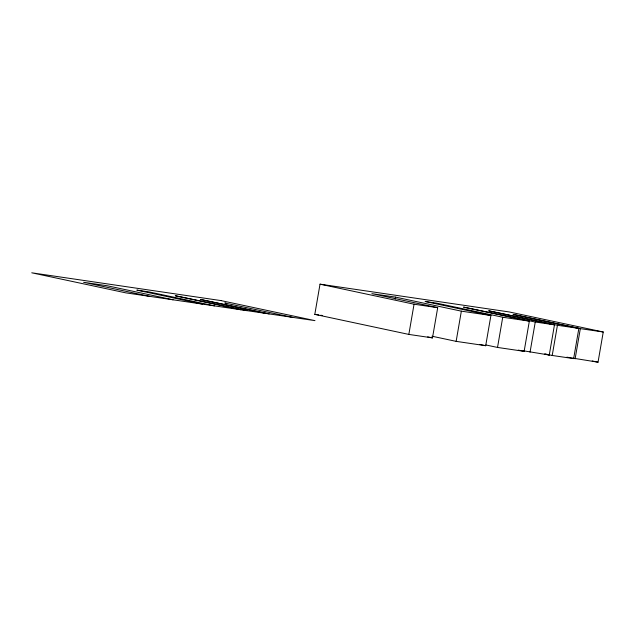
<?xml version="1.0" encoding="UTF-8"?>
<svg xmlns="http://www.w3.org/2000/svg" width="635" height="635" viewBox="0 0 635 635"><rect width="100%" height="100%" fill="white"/><g stroke="black" fill="none" stroke-linecap="round" stroke-linejoin="round"><path stroke-width="0.95" d="M431.935 336.201L456.136 341.36L485.696 345.702L490.911 315.5L461.351 311.158L395.534 297.124L371.888 293.656L437.698 307.689L432.483 337.891L408.837 334.415L314.809 314.365L320.024 284.17L509.23 311.952L603.25 331.994L598.035 362.196L566.872 357.172M395.2 299.077L395.534 297.124M408.837 334.415L414.052 304.213L320.024 284.17M456.136 341.36L461.351 311.158M523.264 350.766L549.259 355.036L554.474 324.834L535.257 322.016L463.526 307.11L529.344 321.143L524.129 351.345L497.522 347.44L502.737 317.238L436.92 303.205L425.093 301.466L490.911 315.5M530.042 352.211L535.257 322.016M603.25 331.994L580.342 328.636L513.048 314.381L578.858 328.414L573.643 358.616L552.212 355.465L557.427 325.271L488.656 310.801L554.474 324.834M575.119 358.831L580.342 328.636M414.052 304.213L437.698 307.689M502.737 317.238L529.344 321.143M557.427 325.271L578.858 328.414M314.809 314.365L318.73 314.944M320.691 315.23L322.651 315.516M226.243 303.236L224.766 303.014L292.06 317.27M592.217 360.958L598.035 362.196M545.433 354.02L552.212 355.465M544.417 354.005L549.259 355.036M518.319 350.107L524.129 351.345M485.91 344.964L497.522 347.44M479.885 344.464L485.696 345.702M427.641 336.86L432.483 337.891M269.153 313.904L200.382 299.434L266.192 313.468M246.983 310.65L175.252 295.743L241.07 309.785M214.463 305.872L148.646 291.838L136.819 290.108L202.636 304.141M173.077 299.799L107.259 285.766L83.606 282.289L149.423 296.323M220.948 300.585L31.75 272.804L125.77 292.854L314.976 320.635L220.948 300.585"/></g></svg>
